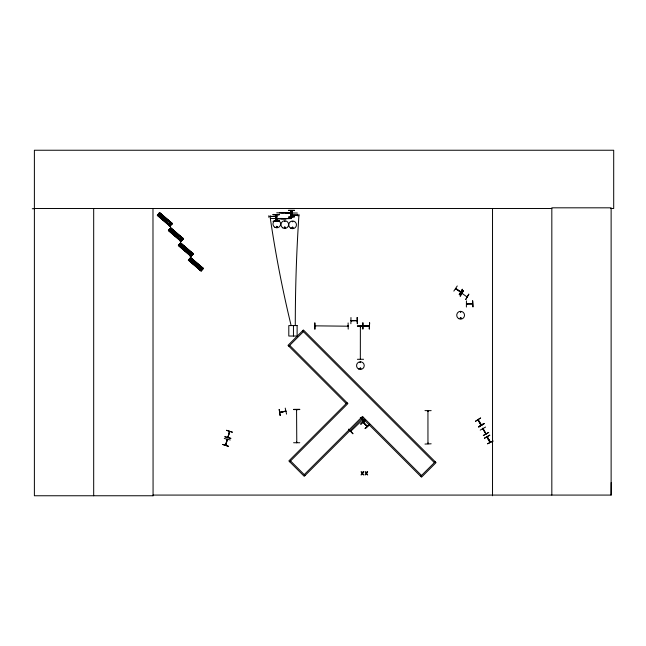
<?xml version="1.0" encoding="UTF-8"?>
<svg xmlns="http://www.w3.org/2000/svg" width="646" height="646" viewBox="0 0 646 646"><rect width="100%" height="100%" fill="white"/><g stroke="black" fill="none" stroke-linecap="round" stroke-linejoin="round"><path stroke-width="0.97" d="M610.68 208.488L613.7 208.488L613.7 150.243L34.383 150.243L34.383 495.757L153.07 495.757L152.989 495.078L611.124 495.078L611.213 482.586M227.4 439.433L225.567 445.07M227.796 437.302L229.613 431.601M455.551 288.73L460.574 291.976M460.235 291.717L460.832 291.774M467.01 296.91L462.019 293.357M363.318 422.516L363.246 421.991M366.839 426.15L367.445 426.32L363.205 421.967M296.78 442.72L296.571 409.669L296.506 410.226M296.837 442.655L296.53 442.171M360.331 359.241L360.371 326.222M427.894 410.808L427.967 411.365L428.209 410.808M284.458 221.384L285.12 221.295L284.498 221.465M284.393 227.368C285.136 228.878 285.306 226.31 284.482 227.287M285.379 227.626C284.345 225.478 284.022 229.112 285.282 227.755M292.275 221.626L292.937 221.715L292.315 221.546M292.016 227.715C293.777 225.769 292.614 229.968 292.129 227.44M292.194 227.715C293.3 226.455 292.808 228.975 292.258 227.812M360.056 362.406C361.162 361.356 360.226 363.682 360.177 362.188M359.798 368.495C361.348 366.5 360.718 370.659 359.862 368.357M360.799 368.608C360.137 366.976 359.757 369.892 360.767 368.495M460.227 318.01C461.365 319.592 460.574 316.492 460.372 318.381M461.163 318.26C460.283 315.951 459.694 320.117 461.228 318.115M171.061 224.55L170.625 224.178M201.342 269.309L201.657 268.946L201.318 269.293L201.657 268.97L201.891 269.713M360.339 326.351L360.315 326.779M428.201 443.649L428.177 443.108M275.85 217.621L276.472 217.621M224.283 438.473L230.267 439.983M224.905 436.591L230.84 438.271M226.027 444.577L225.567 445.207M227.166 439.24L227.255 439.845M225.583 445.142L227.101 439.353M225.866 445.151L227.368 439.296M228.078 437.342L229.588 431.455L227.99 437.423M291.83 213.963L291.168 214.028L291.726 213.341M279.831 412.334L285.912 411.244M362.987 422.161L367.138 426.457M478.274 420.344L478.274 419.722M480.802 424.729C482.788 425.722 473.042 412.18 481.084 425.213M485.857 434.031C477.596 419.351 487.665 437.503 485.76 433.296M489.773 441.694L490.395 442.082L487.108 436.93L490.08 442.348L487.044 437.084M487.423 437.463L487.334 436.817L490.379 442.163M362.43 420.029L350.746 431.302L351.158 431.245M277.118 227.037C276.633 225.268 276.23 228.337 277.158 226.754M460.34 311.856L460.864 312.268L460.412 311.808M229.378 431.399L229.201 432.061M227.941 436.761L227.78 437.366M279.888 412.318L285.863 411.034M348.008 326.198L315.208 325.85M466.46 303.838L467.187 304.121L466.46 304.056M350.964 320.513L357.141 320.513L350.964 320.731M363.109 325.794L363.835 326.077M368.656 326.06L369.278 325.794M191.854 255.073L192.12 254.758L191.337 254.451M478.048 419.827L481.044 425.084M453.839 291.104L457.255 285.96M456.116 289.101L455.672 288.447M459.136 294.519L462.52 289.351M460.202 295.981L463.545 290.797M468.843 294.213L465.718 299.542L468.77 294.164M315.684 326.149L315.208 326.165M472.549 304.04L466.59 304.088M351.028 320.513L351.715 320.796M363.109 326.004L369.157 325.762M172.312 223.516L170.003 226.229L157.317 215.336L159.635 212.615L172.304 223.524L159.586 212.671M158.763 216.257L160.773 213.915M159.619 216.991L161.629 214.658M160.911 218.098L162.921 215.764M162.049 219.083L164.06 216.749M163.333 220.189L165.344 217.855M168.856 224.937L170.867 222.595M168.897 225.648L171.578 222.523M168.994 225.729L171.674 222.604M170.689 227.796L168.38 230.509L181.066 241.402L183.375 238.697L170.689 227.796L183.319 238.754M169.817 231.438L171.828 229.096M170.681 232.172L172.692 229.831M171.965 233.279L173.976 230.937M173.104 234.264L175.114 231.922M174.396 235.37L176.406 233.028M179.919 240.11L181.93 237.768M179.951 240.821L182.632 237.704M180.048 240.91L182.729 237.785M179.758 246.457L181.768 244.115M180.614 247.192L182.624 244.85M181.897 248.298L183.916 245.956M183.044 249.283L185.055 246.942M184.328 250.39L186.339 248.048M189.851 255.13L191.862 252.788M189.884 255.84L192.573 252.715M189.981 255.921L192.669 252.804M188.349 260.168L190.667 257.455M189.795 261.097L191.805 258.755M190.651 261.832L192.661 259.49M191.935 262.938L193.953 260.596M193.081 263.923L195.092 261.582M194.365 265.03L196.376 262.688M199.889 269.77L201.899 267.428M199.921 270.48L202.61 267.355M200.018 270.561L202.707 267.444M203.345 268.356L201.027 271.07L188.357 260.16M360.339 417.558L364.715 421.911L360.363 417.526M288.843 346.216L303.394 331.656M347.047 402.724L288.843 460.929L304.242 476.328L363.302 417.276M289.691 461.777L347.895 403.572L289.691 345.36M304.242 474.632L362.454 416.428L421.507 475.48M420.659 476.328L435.21 461.777M364.401 420.215L360.839 424.147L365.273 419.852M360.807 424.115L365.265 419.835M369.569 424.285L365.143 428.589L369.577 424.293M369.811 424.527L365.135 428.581M296.546 442.122L296.571 442.663M428.177 411.3L428.201 410.759M181.437 239.593L182.115 239.723M276.633 220.464L276.884 221.085L276.722 220.464M276.892 220.924L276.851 214.747M475.464 421.305L480.648 417.938L475.472 421.321M483.911 423.59L478.726 426.966L483.902 423.582M478.597 426.74L483.943 423.655M478.71 426.941L484.064 423.849M480.228 430.107L485.59 427.046M483.345 435.501L488.723 432.473M484.355 438.117L489.716 435.057M484.484 438.343L489.829 435.259M487.625 443.778L493.132 440.976L487.617 443.762M275.979 217.557L275.979 218.178M276.641 226.27C275.123 228.288 278.967 226.601 276.52 226.366M292.331 227.239L292.759 227.182M460.663 292.008L455.575 288.754M279.904 412.511L285.839 411.203M348.008 326.165L347.516 326.133M466.582 303.806L472.501 303.773M285.233 408.119L286.574 414.143M357.06 320.489L356.43 320.796M363.238 325.762L369.213 325.794M483.014 428.548L483.321 429.009M273.08 214.464L279.258 214.722L273.08 214.432M273.08 214.73L279.25 214.682M270.157 216.337L275.301 216.297L270.165 216.693M275.301 216.386L276.827 216.37M275.309 216.555L276.835 216.547M275.85 217.492L276.536 217.492M275.85 217.75L276.536 217.75M275.85 217.928L276.536 217.92M275.85 218.178L276.536 218.178M270.424 218.542L282.512 218.437M276.012 218.695L286.138 218.824L276.012 218.639M466.436 300.858L466.388 307.036M472.614 300.826L472.969 306.995L472.694 300.818M314.715 322.943L314.788 329.113M348.121 322.935L348.202 329.113M347.516 325.923L348.057 325.899M357.391 325.899L363.569 325.891M357.391 326.157L363.569 326.117M357.391 359.297L363.569 359.273M299.76 409.306L293.583 409.37M293.591 409.604L299.76 409.564M424.979 410.614L431.157 410.654M293.591 442.744L299.76 442.744M431.157 443.802L424.987 444.068M32.3 208.731L34.383 208.723M34.383 208.488L551.829 208.488M288.423 210.257L294.592 210.281M288.423 210.507L294.592 210.507M291.096 212.55L291.693 212.881M291.693 212.615L281.575 212.825M284.256 212.8L279.476 212.897M291.693 212.825L276.722 212.825M285.193 213.027L297.289 213.027M291.168 213.341L291.83 213.406M291.168 213.6L291.855 213.6M291.168 213.769L291.855 213.769M290.861 214.973L297.531 214.884M290.861 215.142L297.531 215.231M350.964 317.533L350.883 323.711M357.141 317.533L357.456 323.711M357.141 320.731L351.093 320.763M362.761 322.814L362.794 328.984M363.189 326.028L369.286 326.077M224.824 436.898L230.784 438.497M455.785 288.479L460.776 291.742M360.589 326.222L360.589 326.844M296.78 409.669L296.789 410.291M427.918 411.324L427.943 410.759L427.959 443.737M159.457 212.825L172.159 223.702M159.368 212.93L172.046 223.823M159.328 212.97L171.998 223.879M159.231 213.083L171.925 223.968M171.788 224.138L159.102 213.237L171.747 224.178M159.683 214.068L171.61 224.34M171.456 224.509L170.843 225.228M158.763 215.158L170.657 225.47M158.456 215.522L170.439 225.72M158.367 215.619L170.318 225.866L158.335 215.667M157.471 215.15L170.156 226.052M157.366 215.271L170.051 226.173M170.512 228.006L183.214 238.875M170.302 228.248L182.971 239.165M169.987 228.619L181.97 238.818M182.519 239.69L181.897 240.409M169.082 229.685L181.752 240.595M181.623 240.748L168.945 229.847L181.583 240.796M168.776 230.041L180.702 240.312M168.695 230.146L181.364 241.055M168.646 230.202L181.324 241.103M168.533 230.331L181.211 241.224M168.428 230.452L181.106 241.354M180.484 242.977L193.17 253.878L180.444 243.025M180.307 243.179L192.993 254.08M180.226 243.284L192.92 254.169M180.186 243.324L192.863 254.225M180.097 243.429L192.734 254.379M192.653 254.476L180.719 244.22L192.613 254.524M192.451 254.71L191.838 255.428M179.758 245.359L190.95 254.968M179.717 245.407L190.901 255.025M178.861 244.891L191.563 255.768M178.748 245.02L191.434 255.913M178.716 245.06L191.386 255.969M178.619 245.173L191.256 256.115M178.49 245.327L191.168 256.22M178.466 245.351L191.127 256.268M190.61 257.512L203.337 268.365M190.522 257.617L203.207 268.518L190.505 257.641M191.143 258.408L203.03 268.72M202.949 268.809L191.006 258.561L202.901 268.865M190.094 258.117L202.796 268.994M190.748 258.86L201.94 268.478M190.699 258.917L201.899 268.526M202.489 269.35L201.875 270.068M189.052 259.345L201.73 270.254M189.003 259.401L201.689 270.303M188.898 259.53L201.56 270.456M188.785 259.66L200.72 269.915M188.753 259.7L200.672 269.971M188.656 259.813L201.294 270.755M188.503 259.991L201.205 270.86M188.487 260.007L201.164 270.908M302.546 330.809L434.362 462.625M362.454 418.123L421.507 477.184L436.058 462.625L303.394 329.961L287.995 345.36L346.199 403.572M290.538 460.929L305.09 475.48M363.004 422.193L367.227 426.554M483.103 428.637L486.123 433.862M487.609 438.214L489.418 441.266M488.683 432.4L483.337 435.485M276.593 214.747L276.577 220.916L276.512 214.747M275.81 214.755L275.834 220.924M275.479 214.755L275.567 220.932M270.157 215.748L270.165 217.29A1044.421 906.306 70.2 0 0 291.128 325.576M268.784 215.756L268.793 217.298M427.959 443.116L427.959 443.673M314.973 322.943L315.014 329.113M611.124 495.078L611.124 207.818L551.829 207.818L551.829 495.078M492.527 208.488L492.527 495.757M363.02 322.814L363.02 328.984M357.181 317.533L357.23 323.711M298.904 214.286L298.904 215.829M297.531 214.286L297.531 215.829M293.454 325.576L293.454 336.033M292.194 210.596L292.194 216.773M291.895 210.596L291.935 216.773M291.855 210.596L291.855 216.773M291.08 210.596L291.12 216.773M290.821 210.596L290.821 216.773M152.981 208.488L153.07 495.757M93.686 208.488L93.686 495.757M295.287 325.576A338.552 67.878 -89.2 0 1 298.904 215.724M163.026 218.34C164.06 220.892 164.916 216.345 163.026 218.34M174.081 233.521C175.114 236.073 175.97 231.526 174.081 233.521M184.013 248.54C185.055 251.084 185.911 246.538 184.013 248.54M194.05 263.18C195.092 265.724 195.948 261.178 194.05 263.18M222.684 444.432L228.571 446.338L222.676 444.472M226.593 430.301L232.463 432.231L226.585 430.325M363.165 471.717L362.374 473.001L361.098 471.717L362.099 473.348L361.066 474.98L362.341 473.671L363.633 474.98L362.616 473.324L363.633 471.717L363.165 471.717M367.17 471.717L366.379 473.001L365.103 471.717L366.112 473.348L365.071 474.98L366.347 473.671L367.639 474.98L366.621 473.324L367.639 471.717L367.17 471.717M462.447 289.303L459.395 294.681L462.447 289.303M463.295 290.635L460.235 296.005L463.295 290.635M180.63 242.815L178.312 245.528L190.99 256.43L193.307 253.716L180.614 242.823M348.646 429.243L352.91 433.716L348.646 429.243M279.201 409.419L280.162 415.531L279.201 409.419M279.306 220.892L273.137 221.295L279.306 220.892M294.592 216.814L288.423 217.113L294.592 216.773M291.281 218.558L281.091 218.631L291.281 218.558M369.625 322.814L369.278 328.984L369.625 322.814M297.12 325.576L288.802 325.576L288.802 336.033L297.12 336.033L297.12 325.576M170.568 225.567L157.89 214.674L170.544 225.591M183.109 239.004L170.423 228.103L183.06 239.06M182.842 239.311L170.164 228.409L182.802 239.359M290.684 228.167A3.852 3.852 0 0 0 296.466 224.832A3.852 3.852 0 0 0 290.684 221.497A3.852 3.852 0 0 0 290.684 228.167M274.881 227.295A3.844 3.844 0 0 0 280.647 223.96A3.844 3.844 0 0 0 274.881 220.633A3.844 3.844 0 0 0 274.881 227.295M282.883 227.901A3.828 3.828 0 0 0 288.625 224.59A3.828 3.828 0 0 0 282.883 221.271A3.828 3.828 0 0 0 282.883 227.901M458.676 318.615A3.908 3.908 0 0 0 464.531 315.232A3.908 3.908 0 0 0 458.676 311.848A3.908 3.908 0 0 0 458.676 318.615M358.473 368.939A3.844 3.844 0 0 0 364.239 365.612A3.844 3.844 0 0 0 358.473 362.285A3.844 3.844 0 0 0 358.473 368.939"/></g></svg>
